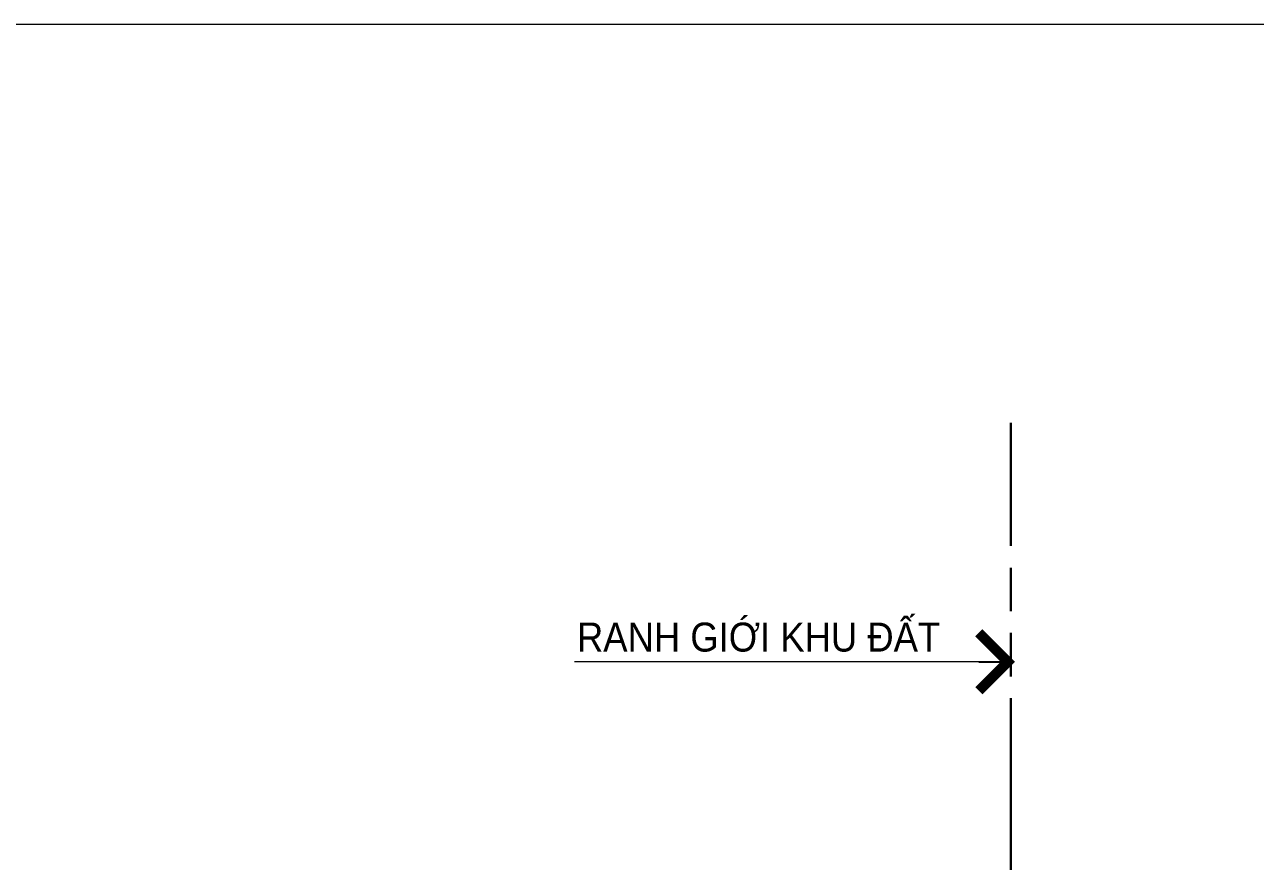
# Model space of a CAD drawing. Header units: millimetres. Extents: x -78046 to 260989, y -99288 to 158505.
# Drawn here: x 211997 to 220489, y 152734 to 158505 of the extents above; entities that cross this region are included whole.
import ezdxf

# ---------------------------------------------------------------- set-up
doc = ezdxf.new("R2010")
doc.units = ezdxf.units.MM
doc.header["$LTSCALE"] = 100
doc.linetypes.add('ACAD_ISO09W100', pattern=[45, 24, -3, 6, -3, 6, -3])
for name, color, linetype, lineweight in [('-LINE1', 7, 'Continuous', 18), ('-TEXT', 7, 'Continuous', 15), ('A72', 9, 'Continuous', 5), ('ranh gioi lo dat', 240, 'ACAD_ISO09W100', 30)]:
    doc.layers.add(name, color=color, linetype=linetype, lineweight=lineweight)
doc.styles.add('X-5M-DH-TUM1$0$AVANTH', font='arial.ttf', dxfattribs={"width": 0.9})
doc.styles.add('X-ALL-SECTION$0$ROMANS', font='arial.ttf')
doc.dimstyles.new('X-ALL-SECTION$0$ARROWS', dxfattribs={"dimscale": 100, "dimtxt": 2, "dimasz": 1, "dimexe": 2, "dimexo": 5, "dimgap": 1, "dimtad": 1, "dimdec": 0, "dimzin": 0, "dimdsep": 46, "dimtxsty": 'X-ALL-SECTION$0$ROMANS', "dimblk": 'X-ALL-SECTION$0$ARROWS', "dimcen": 0, "dimclrd": 256, "dimclre": 256, "dimclrt": 256, "dimazin": 0, "dimtfac": 0.5, "dimtdec": 0, "dimtofl": 0, "dimtmove": 2, "dimatfit": 3, "dimldrblk": 'X-ALL-SECTION$0$ARROWS', "dimfxl": 1, "dimtolj": 1, "dimtzin": 0, "dimlwd": -1, "dimlwe": -1, "dimarcsym": 0})

# ---------------------------------------------------------------- blocks, each defined once
blk = doc.blocks.new('X-ALL-SECTION$0$ARROWS')
blk.add_line((-1, 0), (0, 0))
at = {"const_width": 0.35}
blk.add_lwpolyline([(-1, -1), (0, 0), (-1, 1)], dxfattribs=at)

msp = doc.modelspace()

# ---------------------------------------------------------------- linework, layer by layer
at = {"layer": '-LINE1'}
msp.add_lwpolyline([(181189.3, 130289.9), (221089.3, 130289.9), (221089.3, 158504.9), (181189.3, 158504.9)], close=True, dxfattribs=at)
at = {"layer": 'ranh gioi lo dat', "ltscale": 0.5}
msp.add_line((218802.1, 134659.8), (218802.1, 155758.7), dxfattribs=at)

# ---------------------------------------------------------------- texts
at = {"layer": '-TEXT', "color": 2, "style": 'X-5M-DH-TUM1$0$AVANTH', "width": 0.9}
msp.add_text('RANH GIỚI KHU ĐẤT', height=200, dxfattribs=at).set_placement((215807.5, 154181.1))

# ---------------------------------------------------------------- leaders
at = {"layer": 'A72'}
msp.add_leader([(218780.6, 154111.1), (215791.3, 154111.1)], dimstyle='X-ALL-SECTION$0$ARROWS', override={"dimasz": 2, "dimtad": 0}, dxfattribs=at)

doc.saveas('drawing.dxf')
